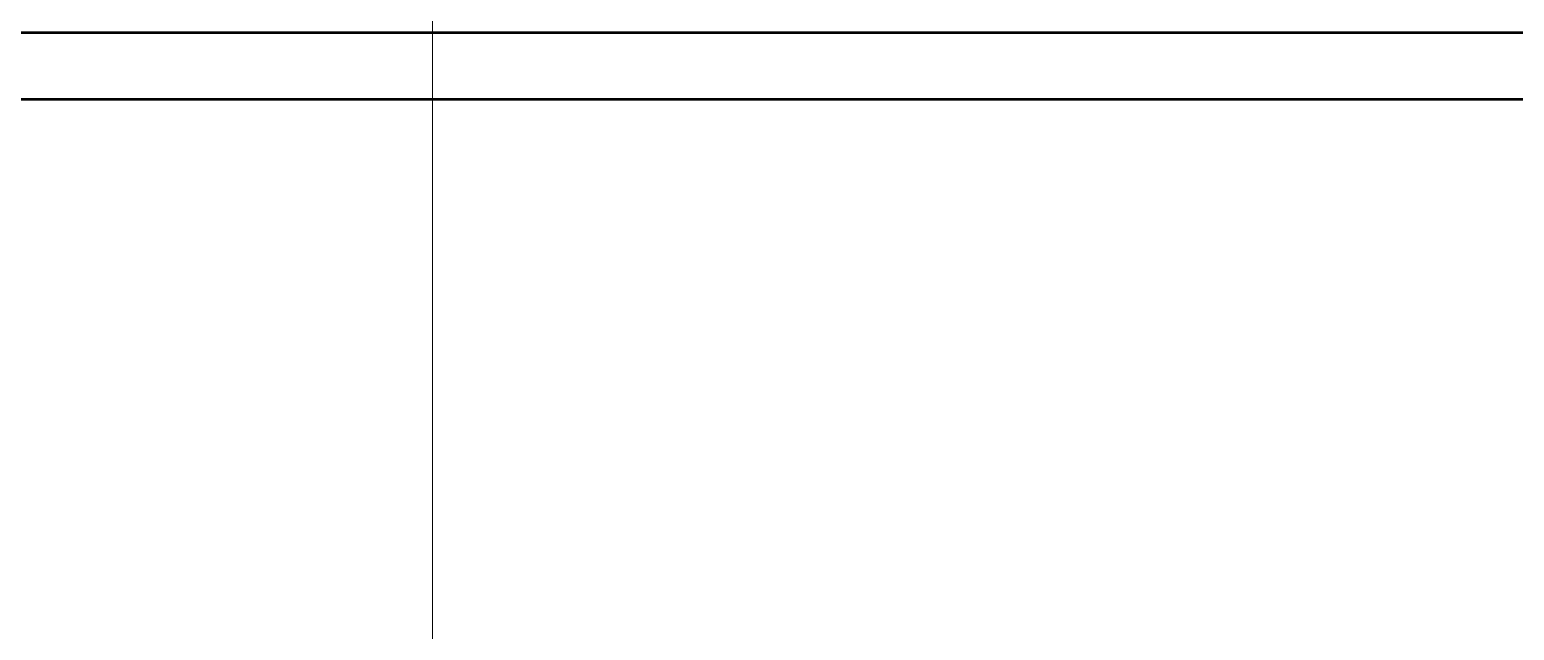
# Model space of a CAD drawing. Header units: millimetres. Extents: x -50460 to 50460, y -35640 to 35640.
# Drawn here: x -33391 to -33257.5, y 21084.2 to 21138.2 of the extents above; entities that cross this region are included whole.
import ezdxf

# ---------------------------------------------------------------- set-up
doc = ezdxf.new("R2010")
doc.units = ezdxf.units.MM
for name, color, linetype, lineweight in [('ACADSichtbare Kanten(DIN_Schmid)', 7, 'Continuous', 50), ('EB0_1', 7, 'Continuous', 15), ('尺寸线层', 4, 'Continuous', 18), ('粗实线层_1', 7, 'Continuous', 15)]:
    doc.layers.add(name, color=color, linetype=linetype, lineweight=lineweight)

# ---------------------------------------------------------------- blocks, each defined once
blk = doc.blocks.new('*X810')
at = {"layer": 'EB0_1'}
blk.add_line((2010, 130), (2010, -125), dxfattribs=at)
blk = doc.blocks.new('*X937')
at = {"layer": 'ACADSichtbare Kanten(DIN_Schmid)', "linetype": 'Continuous', "lineweight": 50}
for p, q in [((127.22, -164.59), (297.22, -164.59)), ((127.22, -170.59), (297.22, -170.59))]:
    blk.add_line(p, q, dxfattribs=at)
blk = doc.blocks.new('*X933')
at = {"layer": '粗实线层_1'}
blk.add_blockref('*X937', (-306.22, -62.41), dxfattribs=at)
blk = doc.blocks.new('*X856')
at = {"layer": '粗实线层_1'}
blk.add_blockref('*X933', (984, -231.78), dxfattribs=at)
blk = doc.blocks.new('*X805')
at = {"layer": '尺寸线层'}
blk.add_blockref('*X810', (-2660, 247.5), dxfattribs=at)
blk.add_blockref('*X856', (-1515, 819.78), dxfattribs=at)

msp = doc.modelspace()

# ---------------------------------------------------------------- block references
at = {"layer": '尺寸线层'}
msp.add_blockref('*X805', (-32704.742, 20776.945), dxfattribs=at)

doc.saveas('drawing.dxf')
